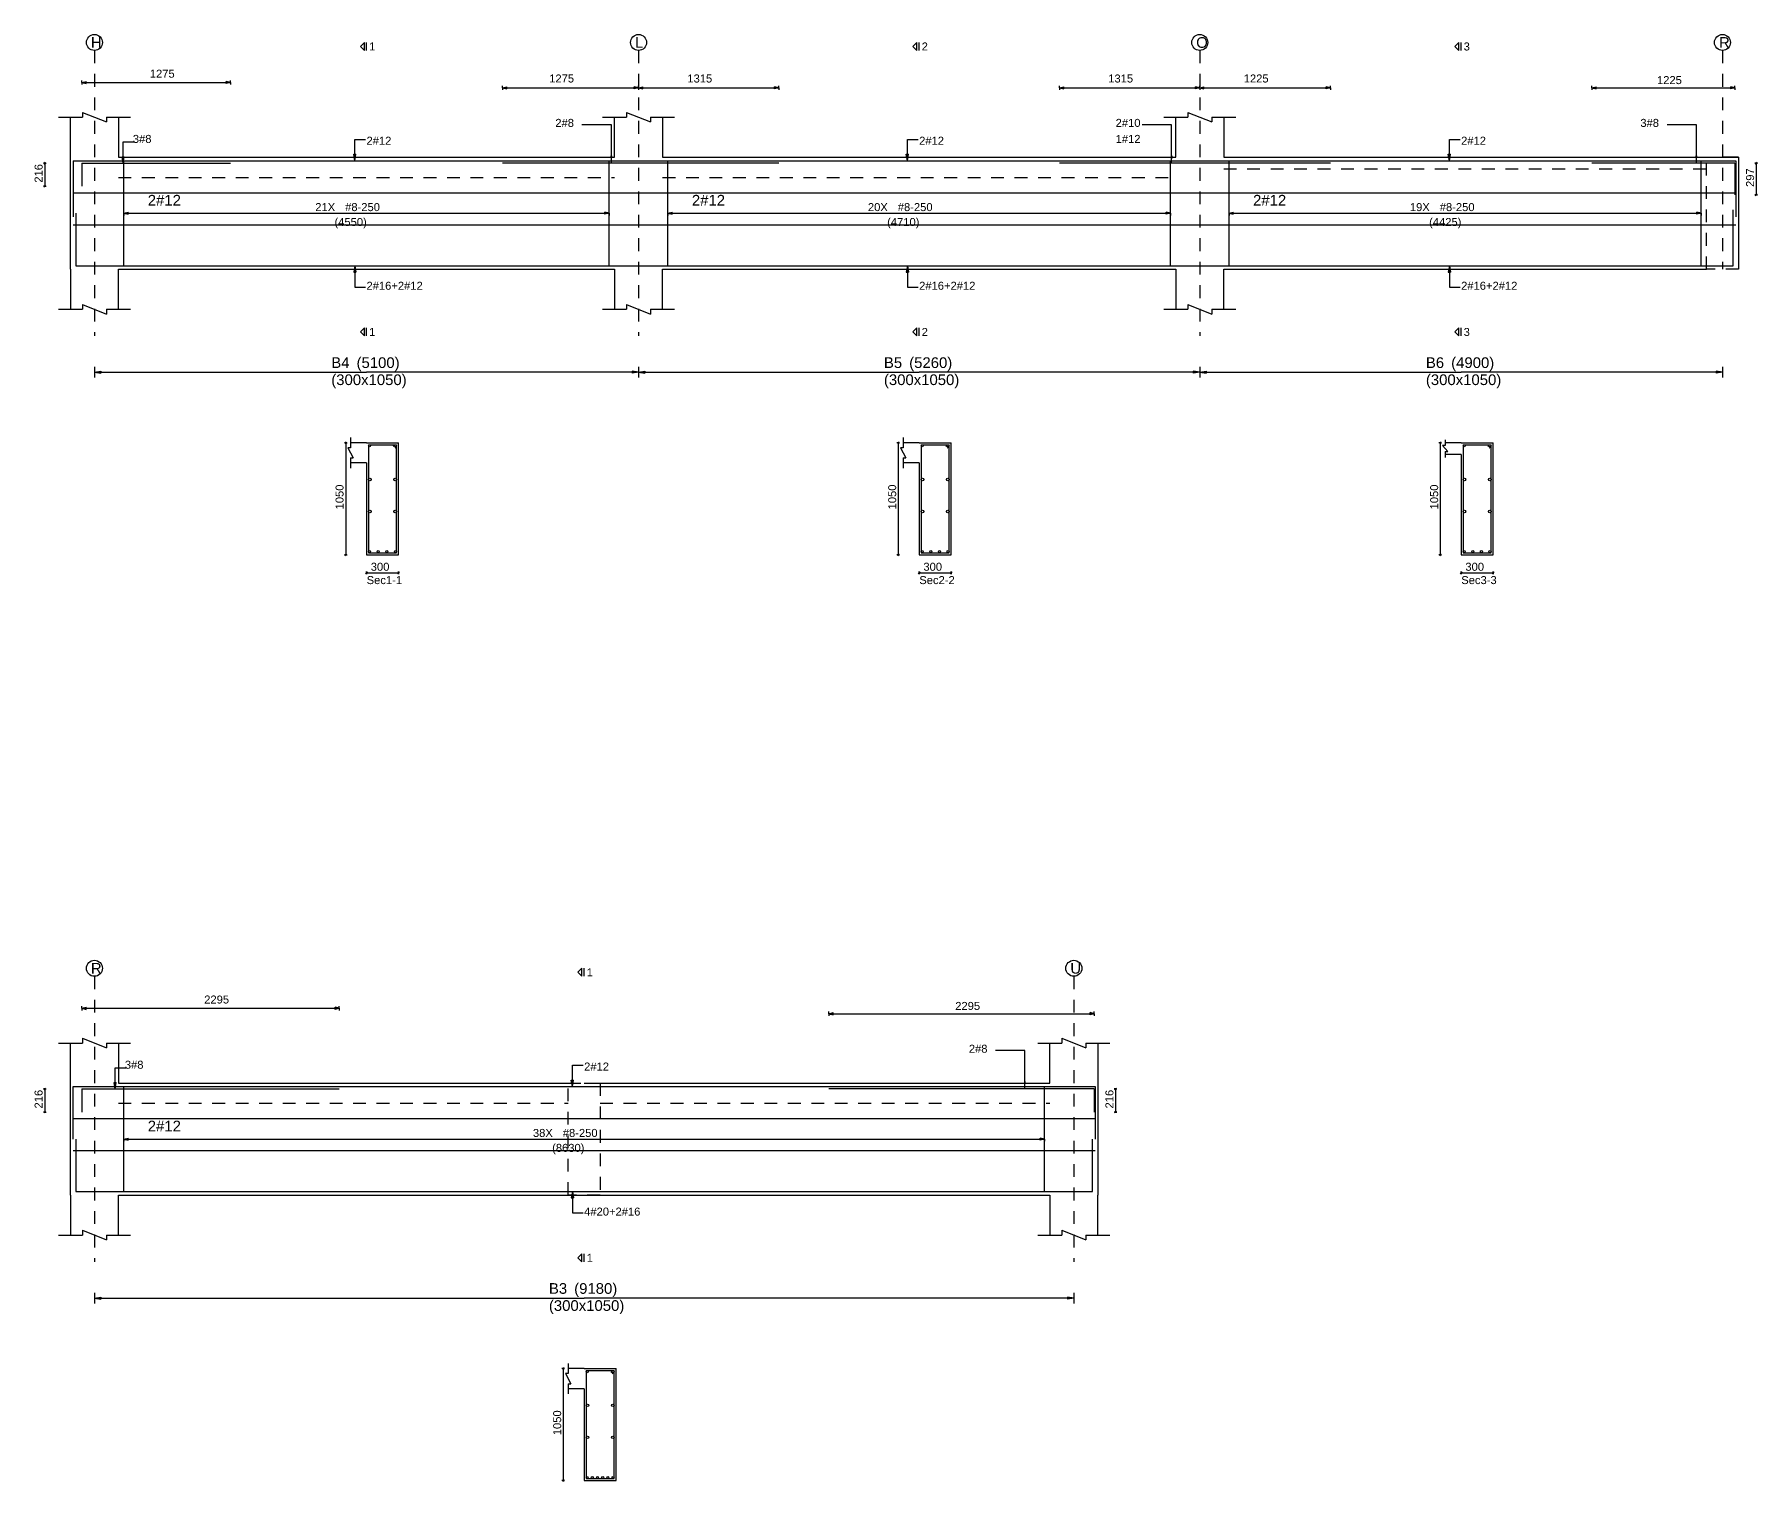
# Model space of a CAD drawing. Extents: x 0 to 98, y 3 to 248.
# Drawn here: x 0.44 to 16.59, y 78 to 91.56 of the extents above; entities that cross this region are included whole.
import ezdxf

# ---------------------------------------------------------------- set-up
doc = ezdxf.new("R2010")
doc.units = 0
doc.linetypes.add('ACAD_ISO02W100', pattern=[15, 12, -3])
for name, color, linetype in [('Axisline', 1, 'CONTINUOUS'), ('Axisline_Name', 2, 'CONTINUOUS'), ('Beam_bottombarlabeling', 2, 'CONTINUOUS'), ('Beam_Cross_Label', 4, 'CONTINUOUS'), ('Beam_CrossSection', 2, 'CONTINUOUS'), ('Beam_Dimensions_LS', 3, 'CONTINUOUS'), ('Beam_NameLS', 6, 'CONTINUOUS'), ('Beam_topbarsLabeling', 2, 'CONTINUOUS'), ('dim_all', 7, 'CONTINUOUS'), ('Extra_Topsteel_Labeling', 2, 'CONTINUOUS'), ('Extrabars', 7, 'CONTINUOUS'), ('Longsection', 2, 'CONTINUOUS'), ('main_botbars', 4, 'CONTINUOUS'), ('main_topbars', 4, 'CONTINUOUS'), ('SecondaryBeam', 2, 'CONTINUOUS'), ('SectionLine', 4, 'CONTINUOUS'), ('Sidefacebar', 140, 'CONTINUOUS'), ('Slabline', 253, 'CONTINUOUS'), ('span_dim', 7, 'CONTINUOUS'), ('spanline', 7, 'CONTINUOUS'), ('Stirrup_bar', 1, 'CONTINUOUS'), ('Stirrup_Dia_Spacing', 2, 'CONTINUOUS'), ('Stirrup_Length', 7, 'CONTINUOUS'), ('Stirrup_Numbers', 2, 'CONTINUOUS')]:
    doc.layers.add(name, color=color, linetype=linetype)
doc.styles.add('STRUDS_Arial', font='ARIAL.TTF', dxfattribs={"height": 0.04})

msp = doc.modelspace()

# ---------------------------------------------------------------- linework, layer by layer
at = {"layer": 'Axisline', "linetype": 'ACAD_ISO02W100', "ltscale": 0.01}
for p, q in [((1, 91.405), (1, 88.73)), ((6.1, 91.405), (6.1, 88.73)), ((11.36, 91.405), (11.36, 88.73)), ((16.26, 91.405), (16.26, 89.355)), ((1, 82.73), (1, 80.055)), ((10.18, 82.73), (10.18, 80.055))]:
    msp.add_line(p, q, dxfattribs=at)
at = {"layer": 'Axisline'}
for centre in [(1, 91.48), (6.1, 91.48), (11.36, 91.48), (16.26, 91.48), (1, 82.805), (10.18, 82.805)]:
    msp.add_circle(centre, 0.075, dxfattribs=at)
at = {"layer": 'Beam_bottombarlabeling'}
for p, q in [((3.44, 89.388), (3.43, 89.328)), ((3.43, 89.328), (3.45, 89.328)), ((3.44, 89.388), (3.44, 89.188)), ((3.44, 89.388), (3.45, 89.328)), ((8.62, 89.388), (8.61, 89.328)), ((8.61, 89.328), (8.63, 89.328)), ((8.62, 89.388), (8.62, 89.188)), ((8.62, 89.388), (8.63, 89.328)), ((13.7, 89.388), (13.69, 89.328)), ((13.69, 89.328), (13.71, 89.328)), ((13.7, 89.388), (13.7, 89.188)), ((13.7, 89.388), (13.71, 89.328)), ((3.44, 89.188), (3.54, 89.188)), ((8.62, 89.188), (8.72, 89.188)), ((13.7, 89.188), (13.8, 89.188)), ((5.48, 80.713), (5.47, 80.653)), ((5.47, 80.653), (5.49, 80.653)), ((5.48, 80.713), (5.48, 80.513)), ((5.48, 80.713), (5.49, 80.653)), ((5.48, 80.513), (5.58, 80.513))]:
    msp.add_line(p, q, dxfattribs=at)
for points in [[(3.44, 89.388), (3.43, 89.328), (3.44, 89.388), (3.45, 89.328)], [(8.62, 89.388), (8.61, 89.328), (8.62, 89.388), (8.63, 89.328)], [(13.7, 89.388), (13.69, 89.328), (13.7, 89.388), (13.71, 89.328)], [(5.48, 80.713), (5.47, 80.653), (5.48, 80.713), (5.49, 80.653)]]:
    msp.add_solid(points, dxfattribs=at)
at = {"layer": 'Beam_CrossSection'}
for p, q in [((3.4, 87.7775), (3.4, 87.6825)), ((3.55, 87.73), (3.4, 87.73)), ((3.55, 87.73), (3.85, 87.73)), ((3.55, 87.73), (3.55, 87.73)), ((3.85, 86.68), (3.85, 87.73)), ((3.85, 87.73), (3.85, 87.73)), ((8.58, 87.7775), (8.58, 87.6825)), ((8.73, 87.73), (8.58, 87.73)), ((8.73, 87.73), (9.03, 87.73)), ((8.73, 87.73), (8.73, 87.73)), ((9.03, 86.68), (9.03, 87.73)), ((9.03, 87.73), (9.03, 87.73)), ((13.66, 87.7025), (13.635, 87.7025)), ((13.635, 87.7025), (13.685, 87.6475)), ((13.66, 87.7575), (13.66, 87.7025)), ((13.81, 87.73), (13.66, 87.73)), ((13.81, 87.73), (14.11, 87.73)), ((13.81, 87.73), (13.81, 87.73)), ((14.11, 86.68), (14.11, 87.73)), ((14.11, 87.73), (14.11, 87.73)), ((3.4, 87.6825), (3.375, 87.6825)), ((3.375, 87.6825), (3.425, 87.5875)), ((3.4, 87.5875), (3.4, 87.4925)), ((3.4, 87.5875), (3.425, 87.5875)), ((3.55, 87.54), (3.4, 87.54)), ((3.55, 87.54), (3.55, 86.68)), ((8.58, 87.6825), (8.555, 87.6825)), ((8.555, 87.6825), (8.605, 87.5875)), ((8.58, 87.5875), (8.58, 87.4925)), ((8.58, 87.5875), (8.605, 87.5875)), ((8.73, 87.54), (8.58, 87.54)), ((8.73, 87.54), (8.73, 86.68)), ((13.66, 87.6475), (13.66, 87.5925)), ((13.66, 87.6475), (13.685, 87.6475)), ((13.81, 87.62), (13.66, 87.62)), ((13.81, 87.62), (13.81, 86.68)), ((3.55, 86.68), (3.85, 86.68)), ((8.73, 86.68), (9.03, 86.68)), ((13.81, 86.68), (14.11, 86.68)), ((5.44, 79.0075), (5.415, 79.0075)), ((5.415, 79.0075), (5.465, 78.9125)), ((5.44, 79.1025), (5.44, 79.0075)), ((5.59, 79.055), (5.44, 79.055)), ((5.59, 79.055), (5.89, 79.055)), ((5.59, 79.055), (5.59, 79.055)), ((5.89, 78.005), (5.89, 79.055)), ((5.89, 79.055), (5.89, 79.055)), ((5.44, 78.9125), (5.44, 78.8175)), ((5.44, 78.9125), (5.465, 78.9125)), ((5.59, 78.865), (5.44, 78.865)), ((5.59, 78.865), (5.59, 78.005)), ((5.59, 78.005), (5.89, 78.005))]:
    msp.add_line(p, q, dxfattribs=at)
at = {"layer": 'Beam_topbarsLabeling'}
for p, q in [((3.44, 90.372), (3.44, 90.572)), ((3.44, 90.572), (3.54, 90.572)), ((8.62, 90.372), (8.62, 90.572)), ((8.62, 90.572), (8.72, 90.572)), ((13.7, 90.372), (13.7, 90.572)), ((13.7, 90.572), (13.8, 90.572)), ((3.44, 90.372), (3.43, 90.432)), ((3.43, 90.432), (3.45, 90.432)), ((3.44, 90.372), (3.45, 90.432)), ((3.44, 90.432), (3.445, 90.432)), ((8.62, 90.372), (8.61, 90.432)), ((8.61, 90.432), (8.63, 90.432)), ((8.62, 90.372), (8.63, 90.432)), ((8.62, 90.432), (8.625, 90.432)), ((13.7, 90.372), (13.69, 90.432)), ((13.69, 90.432), (13.71, 90.432)), ((13.7, 90.372), (13.71, 90.432)), ((13.7, 90.432), (13.705, 90.432)), ((5.48, 81.697), (5.48, 81.897)), ((5.48, 81.897), (5.58, 81.897)), ((5.48, 81.697), (5.47, 81.757)), ((5.47, 81.757), (5.49, 81.757)), ((5.48, 81.697), (5.49, 81.757)), ((5.48, 81.757), (5.485, 81.757))]:
    msp.add_line(p, q, dxfattribs=at)
for points in [[(3.44, 90.372), (3.43, 90.432), (3.44, 90.372), (3.45, 90.432)], [(8.62, 90.372), (8.61, 90.432), (8.62, 90.372), (8.63, 90.432)], [(13.7, 90.372), (13.69, 90.432), (13.7, 90.372), (13.71, 90.432)], [(5.48, 81.697), (5.47, 81.757), (5.48, 81.697), (5.49, 81.757)]]:
    msp.add_solid(points, dxfattribs=at)
at = {"layer": 'dim_all'}
for p, q in [((0.883, 91.105), (0.883, 91.125)), ((0.883, 91.105), (0.883, 91.1175)), ((0.883, 91.105), (0.883, 91.1175)), ((0.883, 91.105), (0.923, 91.115)), ((0.883, 91.105), (0.883, 91.085)), ((0.883, 91.105), (0.923, 91.095)), ((0.883, 91.105), (0.883, 91.0925)), ((0.883, 91.105), (0.883, 91.0925)), ((0.883, 91.105), (2.275, 91.105)), ((0.923, 91.095), (0.923, 91.115)), ((2.275, 91.105), (2.235, 91.115)), ((2.235, 91.095), (2.235, 91.115)), ((2.275, 91.105), (2.235, 91.095)), ((2.275, 91.105), (2.275, 91.125)), ((2.275, 91.105), (2.275, 91.1175)), ((2.275, 91.105), (2.275, 91.1175)), ((2.275, 91.105), (2.275, 91.085)), ((2.275, 91.105), (2.275, 91.0925)), ((2.275, 91.105), (2.275, 91.0925)), ((4.825, 91.055), (4.825, 91.075)), ((4.825, 91.055), (4.825, 91.0675)), ((4.825, 91.055), (4.825, 91.0675)), ((4.825, 91.055), (4.865, 91.065)), ((4.825, 91.055), (4.825, 91.035)), ((4.825, 91.055), (4.865, 91.045)), ((4.825, 91.055), (4.825, 91.0425)), ((4.825, 91.055), (4.825, 91.0425)), ((4.825, 91.055), (7.415, 91.055)), ((4.865, 91.045), (4.865, 91.065)), ((6.1, 91.055), (6.06, 91.065)), ((6.06, 91.045), (6.06, 91.065)), ((6.1, 91.055), (6.06, 91.065)), ((6.06, 91.045), (6.06, 91.065)), ((6.1, 91.055), (6.06, 91.045)), ((6.1, 91.055), (6.06, 91.045)), ((6.1, 91.055), (6.1, 91.075)), ((6.1, 91.055), (6.1, 91.075)), ((6.1, 91.055), (6.1, 91.075)), ((6.1, 91.055), (6.1, 91.075)), ((6.1, 91.055), (6.1, 91.0675)), ((6.1, 91.055), (6.1, 91.0675)), ((6.1, 91.055), (6.1, 91.0675)), ((6.1, 91.055), (6.1, 91.0675)), ((6.1, 91.055), (6.14, 91.065)), ((6.1, 91.055), (6.14, 91.065)), ((6.1, 91.055), (6.1, 91.035)), ((6.1, 91.055), (6.14, 91.045)), ((6.1, 91.055), (6.1, 91.035)), ((6.1, 91.055), (6.1, 91.0425)), ((6.1, 91.055), (6.1, 91.0425)), ((6.1, 91.055), (6.1, 91.0425)), ((6.1, 91.055), (6.1, 91.0425)), ((6.1, 91.055), (6.1, 91.055)), ((6.1, 91.055), (6.1, 91.035)), ((6.1, 91.055), (6.14, 91.045)), ((6.1, 91.055), (6.1, 91.035)), ((6.14, 91.045), (6.14, 91.065)), ((6.14, 91.045), (6.14, 91.065)), ((7.415, 91.055), (7.375, 91.065)), ((7.375, 91.045), (7.375, 91.065)), ((7.415, 91.055), (7.375, 91.045)), ((7.415, 91.055), (7.415, 91.075)), ((7.415, 91.055), (7.415, 91.0675)), ((7.415, 91.055), (7.415, 91.0675)), ((7.415, 91.055), (7.415, 91.035)), ((7.415, 91.055), (7.415, 91.0425)), ((7.415, 91.055), (7.415, 91.0425)), ((10.045, 91.055), (10.045, 91.075)), ((10.045, 91.055), (10.045, 91.075)), ((10.045, 91.055), (10.045, 91.0675)), ((10.045, 91.055), (10.045, 91.0675)), ((10.045, 91.055), (10.045, 91.0675)), ((10.045, 91.055), (10.045, 91.0675)), ((10.045, 91.055), (10.085, 91.065)), ((10.045, 91.055), (10.085, 91.065)), ((10.045, 91.055), (10.045, 91.035)), ((10.045, 91.055), (10.085, 91.045)), ((10.045, 91.055), (10.045, 91.0425)), ((10.045, 91.055), (10.045, 91.0425)), ((10.045, 91.055), (12.585, 91.055)), ((10.045, 91.055), (10.045, 91.035)), ((10.045, 91.055), (10.085, 91.045)), ((10.045, 91.055), (10.045, 91.0425)), ((10.045, 91.055), (10.045, 91.0425)), ((10.045, 91.055), (12.585, 91.055)), ((10.085, 91.045), (10.085, 91.065)), ((10.085, 91.045), (10.085, 91.065)), ((11.36, 91.055), (11.32, 91.065)), ((11.32, 91.045), (11.32, 91.065)), ((11.36, 91.055), (11.32, 91.065)), ((11.32, 91.045), (11.32, 91.065)), ((11.36, 91.055), (11.32, 91.065)), ((11.32, 91.045), (11.32, 91.065)), ((11.36, 91.055), (11.32, 91.065)), ((11.32, 91.045), (11.32, 91.065)), ((11.36, 91.055), (11.32, 91.045)), ((11.36, 91.055), (11.32, 91.045)), ((11.36, 91.055), (11.32, 91.045)), ((11.36, 91.055), (11.32, 91.045)), ((11.36, 91.055), (11.36, 91.075)), ((11.36, 91.055), (11.36, 91.075)), ((11.36, 91.055), (11.36, 91.075)), ((11.36, 91.055), (11.36, 91.075)), ((11.36, 91.055), (11.36, 91.075)), ((11.36, 91.055), (11.36, 91.075)), ((11.36, 91.055), (11.36, 91.075)), ((11.36, 91.055), (11.36, 91.075)), ((11.36, 91.055), (11.36, 91.0675)), ((11.36, 91.055), (11.36, 91.0675)), ((11.36, 91.055), (11.36, 91.0675)), ((11.36, 91.055), (11.36, 91.0675)), ((11.36, 91.055), (11.36, 91.0675)), ((11.36, 91.055), (11.36, 91.0675)), ((11.36, 91.055), (11.36, 91.0675)), ((11.36, 91.055), (11.36, 91.0675)), ((11.36, 91.055), (11.4, 91.065)), ((11.36, 91.055), (11.4, 91.065)), ((11.36, 91.055), (11.4, 91.065)), ((11.36, 91.055), (11.4, 91.065)), ((11.36, 91.055), (11.36, 91.035)), ((11.36, 91.055), (11.4, 91.045)), ((11.36, 91.055), (11.36, 91.035)), ((11.36, 91.055), (11.36, 91.0425)), ((11.36, 91.055), (11.36, 91.0425)), ((11.36, 91.055), (11.36, 91.0425)), ((11.36, 91.055), (11.36, 91.0425)), ((11.36, 91.055), (11.36, 91.055)), ((11.36, 91.055), (11.36, 91.035)), ((11.36, 91.055), (11.4, 91.045)), ((11.36, 91.055), (11.36, 91.035)), ((11.36, 91.055), (11.36, 91.035)), ((11.36, 91.055), (11.4, 91.045)), ((11.36, 91.055), (11.36, 91.035)), ((11.36, 91.055), (11.36, 91.0425)), ((11.36, 91.055), (11.36, 91.0425)), ((11.36, 91.055), (11.36, 91.0425)), ((11.36, 91.055), (11.36, 91.0425)), ((11.36, 91.055), (11.36, 91.055)), ((11.36, 91.055), (11.36, 91.035)), ((11.36, 91.055), (11.4, 91.045)), ((11.36, 91.055), (11.36, 91.035)), ((11.4, 91.045), (11.4, 91.065)), ((11.4, 91.045), (11.4, 91.065)), ((11.4, 91.045), (11.4, 91.065)), ((11.4, 91.045), (11.4, 91.065)), ((12.585, 91.055), (12.545, 91.065)), ((12.545, 91.045), (12.545, 91.065)), ((12.585, 91.055), (12.545, 91.065)), ((12.545, 91.045), (12.545, 91.065)), ((12.585, 91.055), (12.545, 91.045)), ((12.585, 91.055), (12.545, 91.045)), ((12.585, 91.055), (12.585, 91.075)), ((12.585, 91.055), (12.585, 91.075)), ((12.585, 91.055), (12.585, 91.0675)), ((12.585, 91.055), (12.585, 91.0675)), ((12.585, 91.055), (12.585, 91.0675)), ((12.585, 91.055), (12.585, 91.0675)), ((12.585, 91.055), (12.585, 91.035)), ((12.585, 91.055), (12.585, 91.0425)), ((12.585, 91.055), (12.585, 91.0425)), ((12.585, 91.055), (12.585, 91.035)), ((12.585, 91.055), (12.585, 91.0425)), ((12.585, 91.055), (12.585, 91.0425)), ((15.035, 91.055), (15.035, 91.075)), ((15.035, 91.055), (15.035, 91.0675)), ((15.035, 91.055), (15.035, 91.0675)), ((15.035, 91.055), (15.075, 91.065)), ((15.035, 91.055), (15.035, 91.035)), ((15.035, 91.055), (15.075, 91.045)), ((15.035, 91.055), (15.035, 91.0425)), ((15.035, 91.055), (15.035, 91.0425)), ((15.035, 91.055), (16.377, 91.055)), ((15.075, 91.045), (15.075, 91.065)), ((16.377, 91.055), (16.337, 91.065)), ((16.337, 91.045), (16.337, 91.065)), ((16.377, 91.055), (16.337, 91.045)), ((16.377, 91.055), (16.377, 91.075)), ((16.377, 91.055), (16.377, 91.0675)), ((16.377, 91.055), (16.377, 91.0675)), ((16.377, 91.055), (16.377, 91.035)), ((16.377, 91.055), (16.377, 91.0425)), ((16.377, 91.055), (16.377, 91.0425)), ((0.534, 90.3495), (0.5215, 90.3495)), ((0.534, 90.3495), (0.5215, 90.3495)), ((0.534, 90.3495), (0.5252, 90.3407)), ((0.534, 90.3495), (0.5252, 90.3407)), ((0.534, 90.3495), (0.5428, 90.3584)), ((0.534, 90.3495), (0.5428, 90.3584)), ((0.534, 90.3495), (0.5465, 90.3495)), ((0.534, 90.3495), (0.534, 90.1332)), ((0.534, 90.3495), (0.5465, 90.3495)), ((0.534, 90.3495), (0.534, 90.1332)), ((16.576, 90.3495), (16.5635, 90.3495)), ((16.576, 90.3495), (16.5672, 90.3407)), ((16.576, 90.3495), (16.5848, 90.3584)), ((16.576, 90.3495), (16.5885, 90.3495)), ((16.576, 90.3495), (16.576, 90.0527)), ((0.534, 90.1332), (0.5215, 90.1332)), ((0.534, 90.1332), (0.5215, 90.1332)), ((0.534, 90.1332), (0.5252, 90.1244)), ((0.534, 90.1332), (0.5252, 90.1244)), ((0.534, 90.1332), (0.5428, 90.142)), ((0.534, 90.1332), (0.5428, 90.142)), ((0.534, 90.1332), (0.5465, 90.1332)), ((0.534, 90.1332), (0.5465, 90.1332)), ((16.576, 90.0527), (16.5635, 90.0527)), ((16.576, 90.0527), (16.5672, 90.0438)), ((16.576, 90.0527), (16.5848, 90.0615)), ((16.576, 90.0527), (16.5885, 90.0527)), ((3.355, 87.73), (3.3425, 87.73)), ((3.355, 87.73), (3.3462, 87.7212)), ((3.355, 87.73), (3.3638, 87.7388)), ((3.355, 87.73), (3.3675, 87.73)), ((3.355, 87.73), (3.355, 86.68)), ((8.535, 87.73), (8.5225, 87.73)), ((8.535, 87.73), (8.5262, 87.7212)), ((8.535, 87.73), (8.5438, 87.7388)), ((8.535, 87.73), (8.5475, 87.73)), ((8.535, 87.73), (8.535, 86.68)), ((13.615, 87.73), (13.6025, 87.73)), ((13.615, 87.73), (13.6062, 87.7212)), ((13.615, 87.73), (13.6238, 87.7388)), ((13.615, 87.73), (13.6275, 87.73)), ((13.615, 87.73), (13.615, 86.68)), ((3.355, 86.68), (3.3425, 86.68)), ((3.355, 86.68), (3.3462, 86.6712)), ((3.355, 86.68), (3.3638, 86.6888)), ((3.355, 86.68), (3.3675, 86.68)), ((8.535, 86.68), (8.5225, 86.68)), ((8.535, 86.68), (8.5262, 86.6712)), ((8.535, 86.68), (8.5438, 86.6888)), ((8.535, 86.68), (8.5475, 86.68)), ((13.615, 86.68), (13.6025, 86.68)), ((13.615, 86.68), (13.6062, 86.6712)), ((13.615, 86.68), (13.6238, 86.6888)), ((13.615, 86.68), (13.6275, 86.68)), ((3.55, 86.51), (3.5412, 86.5012)), ((3.55, 86.51), (3.55, 86.5225)), ((3.55, 86.51), (3.5588, 86.5188)), ((3.55, 86.51), (3.55, 86.4975)), ((3.55, 86.51), (3.85, 86.51)), ((3.85, 86.51), (3.8412, 86.5012)), ((3.85, 86.51), (3.85, 86.5225)), ((3.85, 86.51), (3.8588, 86.5188)), ((3.85, 86.51), (3.85, 86.4975)), ((8.73, 86.51), (8.7212, 86.5012)), ((8.73, 86.51), (8.73, 86.5225)), ((8.73, 86.51), (8.7388, 86.5188)), ((8.73, 86.51), (8.73, 86.4975)), ((8.73, 86.51), (9.03, 86.51)), ((9.03, 86.51), (9.0212, 86.5012)), ((9.03, 86.51), (9.03, 86.5225)), ((9.03, 86.51), (9.0388, 86.5188)), ((9.03, 86.51), (9.03, 86.4975)), ((13.81, 86.51), (13.8012, 86.5012)), ((13.81, 86.51), (13.81, 86.5225)), ((13.81, 86.51), (13.8188, 86.5188)), ((13.81, 86.51), (13.81, 86.4975)), ((13.81, 86.51), (14.11, 86.51)), ((14.11, 86.51), (14.1012, 86.5012)), ((14.11, 86.51), (14.11, 86.5225)), ((14.11, 86.51), (14.1188, 86.5188)), ((14.11, 86.51), (14.11, 86.4975)), ((0.883, 82.43), (0.883, 82.45)), ((0.883, 82.43), (0.883, 82.4425)), ((0.883, 82.43), (0.883, 82.4425)), ((0.883, 82.43), (0.923, 82.44)), ((0.883, 82.43), (0.883, 82.41)), ((0.883, 82.43), (0.923, 82.42)), ((0.883, 82.43), (0.883, 82.4175)), ((0.883, 82.43), (0.883, 82.4175)), ((0.883, 82.43), (3.295, 82.43)), ((0.923, 82.42), (0.923, 82.44)), ((3.295, 82.43), (3.255, 82.44)), ((3.255, 82.42), (3.255, 82.44)), ((3.295, 82.43), (3.255, 82.42)), ((3.295, 82.43), (3.295, 82.45)), ((3.295, 82.43), (3.295, 82.4425)), ((3.295, 82.43), (3.295, 82.4425)), ((3.295, 82.43), (3.295, 82.41)), ((3.295, 82.43), (3.295, 82.4175)), ((3.295, 82.43), (3.295, 82.4175)), ((7.885, 82.38), (7.885, 82.4)), ((7.885, 82.38), (7.885, 82.3925)), ((7.885, 82.38), (7.885, 82.3925)), ((7.885, 82.38), (7.925, 82.39)), ((7.885, 82.38), (7.885, 82.36)), ((7.885, 82.38), (7.925, 82.37)), ((7.885, 82.38), (7.885, 82.3675)), ((7.885, 82.38), (7.885, 82.3675)), ((7.885, 82.38), (10.372, 82.38)), ((7.925, 82.37), (7.925, 82.39)), ((10.372, 82.38), (10.332, 82.39)), ((10.332, 82.37), (10.332, 82.39)), ((10.372, 82.38), (10.332, 82.37)), ((10.372, 82.38), (10.372, 82.4)), ((10.372, 82.38), (10.372, 82.3925)), ((10.372, 82.38), (10.372, 82.3925)), ((10.372, 82.38), (10.372, 82.36)), ((10.372, 82.38), (10.372, 82.3675)), ((10.372, 82.38), (10.372, 82.3675)), ((0.534, 81.6745), (0.5215, 81.6745)), ((0.534, 81.6745), (0.5215, 81.6745)), ((0.534, 81.6745), (0.5252, 81.6657)), ((0.534, 81.6745), (0.5252, 81.6657)), ((0.534, 81.6745), (0.5428, 81.6833)), ((0.534, 81.6745), (0.5428, 81.6833)), ((0.534, 81.6745), (0.5465, 81.6745)), ((0.534, 81.6745), (0.534, 81.4582)), ((0.534, 81.6745), (0.5465, 81.6745)), ((0.534, 81.6745), (0.534, 81.4582)), ((10.571, 81.6745), (10.5585, 81.6745)), ((10.571, 81.6745), (10.5622, 81.6657)), ((10.571, 81.6745), (10.5798, 81.6833)), ((10.571, 81.6745), (10.5835, 81.6745)), ((10.571, 81.6745), (10.571, 81.4582)), ((0.534, 81.4582), (0.5215, 81.4582)), ((0.534, 81.4582), (0.5215, 81.4582)), ((0.534, 81.4582), (0.5252, 81.4494)), ((0.534, 81.4582), (0.5252, 81.4494)), ((0.534, 81.4582), (0.5428, 81.467)), ((0.534, 81.4582), (0.5428, 81.467)), ((0.534, 81.4582), (0.5465, 81.4582)), ((0.534, 81.4582), (0.5465, 81.4582)), ((10.571, 81.4582), (10.5585, 81.4582)), ((10.571, 81.4582), (10.5622, 81.4494)), ((10.571, 81.4582), (10.5798, 81.467)), ((10.571, 81.4582), (10.5835, 81.4582)), ((5.395, 79.055), (5.3825, 79.055)), ((5.395, 79.055), (5.3862, 79.0462)), ((5.395, 79.055), (5.4038, 79.0638)), ((5.395, 79.055), (5.4075, 79.055)), ((5.395, 79.055), (5.395, 78.005)), ((5.395, 78.005), (5.4038, 78.0138)), ((5.395, 78.005), (5.3825, 78.005)), ((5.395, 78.005), (5.3862, 77.9962)), ((5.395, 78.005), (5.4075, 78.005))]:
    msp.add_line(p, q, dxfattribs=at)
for points in [[(0.883, 91.105), (0.923, 91.115), (0.883, 91.105), (0.923, 91.095)], [(2.275, 91.105), (2.235, 91.115), (2.275, 91.105), (2.235, 91.095)], [(4.825, 91.055), (4.865, 91.065), (4.825, 91.055), (4.865, 91.045)], [(6.1, 91.055), (6.06, 91.065), (6.1, 91.055), (6.06, 91.045)], [(6.1, 91.055), (6.06, 91.065), (6.1, 91.055), (6.06, 91.045)], [(6.1, 91.055), (6.14, 91.065), (6.1, 91.055), (6.14, 91.045)], [(6.1, 91.055), (6.14, 91.065), (6.1, 91.055), (6.14, 91.045)], [(7.415, 91.055), (7.375, 91.065), (7.415, 91.055), (7.375, 91.045)], [(10.045, 91.055), (10.085, 91.065), (10.045, 91.055), (10.085, 91.045)], [(10.045, 91.055), (10.085, 91.065), (10.045, 91.055), (10.085, 91.045)], [(11.36, 91.055), (11.32, 91.065), (11.36, 91.055), (11.32, 91.045)], [(11.36, 91.055), (11.32, 91.065), (11.36, 91.055), (11.32, 91.045)], [(11.36, 91.055), (11.32, 91.065), (11.36, 91.055), (11.32, 91.045)], [(11.36, 91.055), (11.32, 91.065), (11.36, 91.055), (11.32, 91.045)], [(11.36, 91.055), (11.4, 91.065), (11.36, 91.055), (11.4, 91.045)], [(11.36, 91.055), (11.4, 91.065), (11.36, 91.055), (11.4, 91.045)], [(11.36, 91.055), (11.4, 91.065), (11.36, 91.055), (11.4, 91.045)], [(11.36, 91.055), (11.4, 91.065), (11.36, 91.055), (11.4, 91.045)], [(12.585, 91.055), (12.545, 91.065), (12.585, 91.055), (12.545, 91.045)], [(12.585, 91.055), (12.545, 91.065), (12.585, 91.055), (12.545, 91.045)], [(15.035, 91.055), (15.075, 91.065), (15.035, 91.055), (15.075, 91.045)], [(16.377, 91.055), (16.337, 91.065), (16.377, 91.055), (16.337, 91.045)], [(0.883, 82.43), (0.923, 82.44), (0.883, 82.43), (0.923, 82.42)], [(3.295, 82.43), (3.255, 82.44), (3.295, 82.43), (3.255, 82.42)], [(7.885, 82.38), (7.925, 82.39), (7.885, 82.38), (7.925, 82.37)], [(10.372, 82.38), (10.332, 82.39), (10.372, 82.38), (10.332, 82.37)]]:
    msp.add_solid(points, dxfattribs=at)
at = {"layer": 'Extra_Topsteel_Labeling'}
for p, q in [((5.845, 90.709), (5.57, 90.709)), ((5.845, 90.359), (5.845, 90.709)), ((11.097, 90.709), (10.822, 90.709)), ((11.097, 90.359), (11.097, 90.709)), ((16.015, 90.709), (15.74, 90.709)), ((16.015, 90.359), (16.015, 90.709)), ((1.27, 90.349), (1.27, 90.549)), ((1.27, 90.549), (1.37, 90.549)), ((1.27, 90.349), (1.26, 90.409)), ((1.26, 90.409), (1.28, 90.409)), ((1.27, 90.349), (1.28, 90.409)), ((1.27, 90.409), (1.275, 90.409)), ((9.721, 82.034), (9.446, 82.034)), ((9.721, 81.684), (9.721, 82.034)), ((1.195, 81.674), (1.185, 81.734)), ((1.185, 81.734), (1.205, 81.734)), ((1.195, 81.674), (1.195, 81.874)), ((1.195, 81.874), (1.295, 81.874)), ((1.195, 81.674), (1.205, 81.734)), ((1.195, 81.734), (1.2, 81.734))]:
    msp.add_line(p, q, dxfattribs=at)
for points in [[(1.27, 90.349), (1.26, 90.409), (1.27, 90.349), (1.28, 90.409)], [(5.845, 90.359), (5.835, 90.419), (5.845, 90.359), (5.855, 90.419)], [(11.097, 90.359), (11.087, 90.419), (11.097, 90.359), (11.107, 90.419)], [(16.015, 90.359), (16.005, 90.419), (16.015, 90.359), (16.025, 90.419)], [(1.195, 81.674), (1.185, 81.734), (1.195, 81.674), (1.205, 81.734)], [(9.721, 81.684), (9.711, 81.744), (9.721, 81.684), (9.731, 81.744)]]:
    msp.add_solid(points, dxfattribs=at)
at = {"layer": 'Extrabars'}
for p, q in [((0.883, 90.3495), (0.883, 90.1332)), ((0.883, 90.3495), (2.275, 90.3495)), ((7.415, 90.3495), (4.825, 90.3495)), ((12.585, 90.3495), (10.045, 90.3495)), ((12.585, 90.3495), (10.045, 90.3495)), ((16.377, 90.3495), (15.035, 90.3495)), ((16.377, 90.3495), (16.377, 90.0527)), ((0.883, 81.6745), (0.883, 81.4582)), ((0.883, 81.6745), (3.295, 81.6745)), ((10.372, 81.6745), (7.885, 81.6745)), ((10.372, 81.6745), (10.372, 81.4582))]:
    msp.add_line(p, q, dxfattribs=at)
at = {"layer": 'Longsection'}
for p, q in [((0.6625, 90.78), (0.775, 90.78)), ((0.6625, 90.78), (0.8875, 90.78)), ((0.775, 90.405), (0.775, 90.78)), ((0.8875, 90.825), (0.8875, 90.78)), ((0.8875, 90.825), (1.1125, 90.735)), ((1.1125, 90.78), (1.1125, 90.735)), ((1.1125, 90.78), (1.3375, 90.78)), ((1.225, 90.78), (1.225, 90.405)), ((5.7625, 90.78), (5.875, 90.78)), ((5.7625, 90.78), (5.9875, 90.78)), ((5.875, 90.405), (5.875, 90.78)), ((5.9875, 90.825), (5.9875, 90.78)), ((5.9875, 90.825), (6.2125, 90.735)), ((6.2125, 90.78), (6.2125, 90.735)), ((6.2125, 90.78), (6.4375, 90.78)), ((6.325, 90.78), (6.325, 90.405)), ((11.0225, 90.78), (11.135, 90.78)), ((11.0225, 90.78), (11.2475, 90.78)), ((11.135, 90.405), (11.135, 90.78)), ((11.2475, 90.825), (11.2475, 90.78)), ((11.2475, 90.825), (11.4725, 90.735)), ((11.4725, 90.78), (11.4725, 90.735)), ((11.4725, 90.78), (11.6975, 90.78)), ((11.585, 90.78), (11.585, 90.405)), ((0.775, 89.355), (0.775, 90.405)), ((1, 90.405), (1, 90.405)), ((1.225, 90.405), (5.875, 90.405)), ((6.325, 90.405), (11.135, 90.405)), ((11.585, 90.405), (16.41, 90.405)), ((16.41, 90.405), (16.26, 90.405)), ((16.41, 90.405), (16.41, 89.355)), ((0.775, 89.355), (0.775, 88.98)), ((1.225, 88.98), (1.225, 89.355)), ((1.225, 89.355), (5.875, 89.355)), ((5.875, 89.355), (5.875, 88.98)), ((6.325, 88.98), (6.325, 89.355)), ((6.325, 89.355), (11.135, 89.355)), ((11.135, 89.355), (11.135, 88.98)), ((11.585, 88.98), (11.585, 89.355)), ((11.585, 89.355), (16.11, 89.355)), ((0.8875, 89.025), (0.8875, 88.98)), ((0.8875, 89.025), (1.1125, 88.935)), ((5.9875, 89.025), (5.9875, 88.98)), ((5.9875, 89.025), (6.2125, 88.935)), ((11.2475, 89.025), (11.2475, 88.98)), ((11.2475, 89.025), (11.4725, 88.935)), ((0.6625, 88.98), (0.775, 88.98)), ((0.6625, 88.98), (0.8875, 88.98)), ((1.1125, 88.98), (1.1125, 88.935)), ((1.1125, 88.98), (1.3375, 88.98)), ((5.7625, 88.98), (5.875, 88.98)), ((5.7625, 88.98), (5.9875, 88.98)), ((6.2125, 88.98), (6.2125, 88.935)), ((6.2125, 88.98), (6.4375, 88.98)), ((11.0225, 88.98), (11.135, 88.98)), ((11.0225, 88.98), (11.2475, 88.98)), ((11.4725, 88.98), (11.4725, 88.935)), ((11.4725, 88.98), (11.6975, 88.98)), ((0.6625, 82.105), (0.775, 82.105)), ((0.6625, 82.105), (0.8875, 82.105)), ((0.775, 81.73), (0.775, 82.105)), ((0.8875, 82.15), (0.8875, 82.105)), ((0.8875, 82.15), (1.1125, 82.06)), ((1.1125, 82.105), (1.1125, 82.06)), ((1.1125, 82.105), (1.3375, 82.105)), ((1.225, 82.105), (1.225, 81.73)), ((9.8425, 82.105), (9.955, 82.105)), ((9.8425, 82.105), (10.0675, 82.105)), ((9.955, 81.73), (9.955, 82.105)), ((10.0675, 82.15), (10.0675, 82.105)), ((10.0675, 82.15), (10.2925, 82.06)), ((10.2925, 82.105), (10.2925, 82.06)), ((10.2925, 82.105), (10.5175, 82.105)), ((10.405, 82.105), (10.405, 81.73)), ((0.775, 80.68), (0.775, 81.73)), ((1, 81.73), (1, 81.73)), ((1.225, 81.73), (5.44, 81.73)), ((5.59, 81.73), (9.955, 81.73)), ((10.405, 81.73), (10.405, 80.68)), ((0.775, 80.68), (0.775, 80.305)), ((1.225, 80.305), (1.225, 80.68)), ((1.225, 80.68), (5.44, 80.68)), ((5.44, 80.68), (9.955, 80.68)), ((9.955, 80.68), (9.955, 80.305)), ((10.405, 80.305), (10.405, 80.68)), ((0.6625, 80.305), (0.775, 80.305)), ((0.6625, 80.305), (0.8875, 80.305)), ((0.8875, 80.35), (0.8875, 80.305)), ((0.8875, 80.35), (1.1125, 80.26)), ((1.1125, 80.305), (1.1125, 80.26)), ((1.1125, 80.305), (1.3375, 80.305)), ((9.8425, 80.305), (9.955, 80.305)), ((9.8425, 80.305), (10.0675, 80.305)), ((10.0675, 80.35), (10.0675, 80.305)), ((10.0675, 80.35), (10.2925, 80.26)), ((10.2925, 80.305), (10.2925, 80.26)), ((10.2925, 80.305), (10.5175, 80.305))]:
    msp.add_line(p, q, dxfattribs=at)
at = {"layer": 'main_botbars'}
for p, q in [((0.8, 90.372), (0.8, 89.847)), ((0.8, 90.372), (6.3, 90.372)), ((5.9, 90.372), (11.56, 90.372)), ((11.16, 90.372), (16.385, 90.372)), ((16.385, 90.372), (16.385, 89.847)), ((0.825, 89.88), (0.825, 89.388)), ((16.36, 89.388), (16.36, 89.913)), ((0.825, 89.388), (6.275, 89.388)), ((5.925, 89.388), (5.925, 89.388)), ((5.925, 89.388), (11.535, 89.388)), ((6.275, 89.388), (6.275, 89.388)), ((11.185, 89.388), (16.36, 89.388)), ((0.8, 81.205), (0.8, 81.697)), ((0.8, 81.697), (10.38, 81.697)), ((10.38, 81.697), (10.38, 81.205)), ((0.825, 81.205), (0.825, 80.713)), ((10.355, 80.713), (10.355, 81.205)), ((0.825, 80.713), (10.355, 80.713))]:
    msp.add_line(p, q, dxfattribs=at)
for centre in [(3.5787, 86.7088), (3.6596, 86.7088), (3.7404, 86.7088), (3.8213, 86.7088), (8.7587, 86.7088), (8.8396, 86.7088), (8.9204, 86.7088), (9.0013, 86.7088), (13.8387, 86.7088), (13.9196, 86.7088), (14.0004, 86.7088), (14.0812, 86.7088), (5.6188, 78.0338), (5.6673, 78.0338), (5.7158, 78.0338), (5.7643, 78.0338), (5.8128, 78.0338), (5.8613, 78.0338)]:
    msp.add_circle(centre, 0.01, dxfattribs=at)
at = {"layer": 'main_topbars'}
for centre in [(3.5787, 87.7012), (3.8213, 87.7012), (8.7587, 87.7012), (9.0013, 87.7012), (13.8387, 87.7012), (14.0812, 87.7012), (5.6188, 79.0262), (5.8613, 79.0262)]:
    msp.add_circle(centre, 0.01, dxfattribs=at)
at = {"layer": 'SecondaryBeam', "linetype": 'ACAD_ISO02W100', "ltscale": 0.01}
for p, q in [((16.11, 90.405), (16.41, 90.405)), ((16.11, 89.355), (16.11, 90.405)), ((16.41, 90.405), (16.41, 89.355)), ((16.41, 89.355), (16.11, 89.355)), ((5.44, 81.73), (5.74, 81.73)), ((5.44, 80.68), (5.44, 81.73)), ((5.74, 81.73), (5.74, 80.68)), ((5.74, 80.68), (5.44, 80.68))]:
    msp.add_line(p, q, dxfattribs=at)
at = {"layer": 'SectionLine'}
for p, q in [((3.53, 91.48), (3.4925, 91.4425)), ((3.53, 91.405), (3.4925, 91.4425)), ((3.53, 91.405), (3.53, 91.48)), ((3.55, 91.405), (3.55, 91.48)), ((8.71, 91.48), (8.6725, 91.4425)), ((8.71, 91.405), (8.6725, 91.4425)), ((8.71, 91.405), (8.71, 91.48)), ((8.73, 91.405), (8.73, 91.48)), ((13.79, 91.48), (13.7525, 91.4425)), ((13.79, 91.405), (13.7525, 91.4425)), ((13.79, 91.405), (13.79, 91.48)), ((13.81, 91.405), (13.81, 91.48)), ((3.53, 88.805), (3.4925, 88.7675)), ((3.53, 88.73), (3.4925, 88.7675)), ((3.53, 88.73), (3.53, 88.805)), ((3.55, 88.73), (3.55, 88.805)), ((8.71, 88.805), (8.6725, 88.7675)), ((8.71, 88.73), (8.6725, 88.7675)), ((8.71, 88.73), (8.71, 88.805)), ((8.73, 88.73), (8.73, 88.805)), ((13.79, 88.805), (13.7525, 88.7675)), ((13.79, 88.73), (13.7525, 88.7675)), ((13.79, 88.73), (13.79, 88.805)), ((13.81, 88.73), (13.81, 88.805)), ((5.57, 82.805), (5.5325, 82.7675)), ((5.57, 82.73), (5.5325, 82.7675)), ((5.57, 82.73), (5.57, 82.805)), ((5.59, 82.73), (5.59, 82.805)), ((5.57, 80.13), (5.5325, 80.0925)), ((5.57, 80.055), (5.57, 80.13)), ((5.59, 80.055), (5.59, 80.13)), ((5.57, 80.055), (5.5325, 80.0925))]:
    msp.add_line(p, q, dxfattribs=at)
at = {"layer": 'Sidefacebar'}
for p, q in [((0.8, 90.072), (6.3, 90.072)), ((5.9, 90.072), (11.56, 90.072)), ((11.16, 90.072), (16.385, 90.072)), ((0.8, 89.772), (6.3, 89.772)), ((5.9, 89.772), (11.56, 89.772)), ((11.16, 89.772), (16.385, 89.772)), ((0.8, 81.397), (10.38, 81.397)), ((0.8, 81.097), (10.38, 81.097))]:
    msp.add_line(p, q, dxfattribs=at)
for centre in [(3.581, 87.385), (3.819, 87.385), (8.761, 87.385), (8.999, 87.385), (13.841, 87.385), (14.079, 87.385), (3.581, 87.085), (3.819, 87.085), (8.761, 87.085), (8.999, 87.085), (13.841, 87.085), (14.079, 87.085), (5.621, 78.71), (5.859, 78.71), (5.621, 78.41), (5.859, 78.41)]:
    msp.add_circle(centre, 0.012, dxfattribs=at)
at = {"layer": 'Slabline', "linetype": 'ACAD_ISO02W100', "ltscale": 0.01}
for p, q in [((11.585, 90.295), (16.11, 90.295)), ((1.225, 90.215), (5.875, 90.215)), ((6.325, 90.215), (11.135, 90.215)), ((1.225, 81.54), (5.44, 81.54)), ((5.74, 81.54), (9.955, 81.54))]:
    msp.add_line(p, q, dxfattribs=at)
at = {"layer": 'spanline'}
for p, q in [((1, 88.44), (1, 88.34)), ((1, 88.39), (1.06, 88.4)), ((1, 88.39), (3.55, 88.39)), ((1, 88.39), (1.06, 88.38)), ((1.06, 88.4), (1.06, 88.38)), ((6.1, 88.39), (3.55, 88.39)), ((6.1, 88.39), (6.04, 88.4)), ((6.04, 88.4), (6.04, 88.38)), ((6.1, 88.39), (6.04, 88.38)), ((6.1, 88.44), (6.1, 88.34)), ((6.1, 88.44), (6.1, 88.34)), ((6.1, 88.39), (6.16, 88.4)), ((6.1, 88.39), (8.73, 88.39)), ((6.1, 88.39), (6.16, 88.38)), ((6.16, 88.4), (6.16, 88.38)), ((11.36, 88.39), (8.73, 88.39)), ((11.36, 88.39), (11.3, 88.4)), ((11.3, 88.4), (11.3, 88.38)), ((11.36, 88.39), (11.3, 88.38)), ((11.36, 88.44), (11.36, 88.34)), ((11.36, 88.44), (11.36, 88.34)), ((11.36, 88.39), (11.42, 88.4)), ((11.36, 88.39), (13.81, 88.39)), ((11.36, 88.39), (11.42, 88.38)), ((11.42, 88.4), (11.42, 88.38)), ((16.26, 88.39), (13.81, 88.39)), ((16.26, 88.39), (16.2, 88.4)), ((16.2, 88.4), (16.2, 88.38)), ((16.26, 88.39), (16.2, 88.38)), ((16.26, 88.44), (16.26, 88.34)), ((1, 79.765), (1, 79.665)), ((1, 79.715), (1.06, 79.725)), ((1, 79.715), (5.59, 79.715)), ((1, 79.715), (1.06, 79.705)), ((1.06, 79.725), (1.06, 79.705)), ((10.18, 79.715), (5.59, 79.715)), ((10.18, 79.715), (10.12, 79.725)), ((10.12, 79.725), (10.12, 79.705)), ((10.18, 79.715), (10.12, 79.705)), ((10.18, 79.765), (10.18, 79.665))]:
    msp.add_line(p, q, dxfattribs=at)
for points in [[(1, 88.39), (1.06, 88.4), (1, 88.39), (1.06, 88.38)], [(6.1, 88.39), (6.04, 88.4), (6.1, 88.39), (6.04, 88.38)], [(6.1, 88.39), (6.16, 88.4), (6.1, 88.39), (6.16, 88.38)], [(11.36, 88.39), (11.3, 88.4), (11.36, 88.39), (11.3, 88.38)], [(11.36, 88.39), (11.42, 88.4), (11.36, 88.39), (11.42, 88.38)], [(16.26, 88.39), (16.2, 88.4), (16.26, 88.39), (16.2, 88.38)], [(1, 79.715), (1.06, 79.725), (1, 79.715), (1.06, 79.705)], [(10.18, 79.715), (10.12, 79.725), (10.18, 79.715), (10.12, 79.705)]]:
    msp.add_solid(points, dxfattribs=at)
at = {"layer": 'Stirrup_bar'}
for p, q in [((1.275, 89.388), (1.275, 90.372)), ((5.825, 89.388), (5.825, 90.372)), ((6.375, 89.388), (6.375, 90.372)), ((11.085, 89.388), (11.085, 90.372)), ((11.635, 89.388), (11.635, 90.372)), ((16.06, 89.388), (16.06, 90.372)), ((3.5688, 87.7113), (3.5688, 86.6988)), ((3.5688, 87.7113), (3.8312, 87.7113)), ((3.8142, 87.7083), (3.8, 87.6942)), ((3.8312, 86.6988), (3.8312, 87.7113)), ((8.7487, 87.7113), (8.7487, 86.6988)), ((8.7487, 87.7113), (9.0113, 87.7113)), ((8.9942, 87.7083), (8.98, 87.6942)), ((9.0113, 86.6988), (9.0113, 87.7113)), ((13.8287, 87.7113), (13.8287, 86.6988)), ((13.8287, 87.7113), (14.0912, 87.7113)), ((14.0742, 87.7083), (14.06, 87.6942)), ((14.0912, 86.6988), (14.0912, 87.7113)), ((3.8283, 87.6942), (3.8142, 87.68)), ((9.0083, 87.6942), (8.9942, 87.68)), ((14.0883, 87.6942), (14.0742, 87.68)), ((3.5688, 86.6988), (3.8312, 86.6988)), ((8.7487, 86.6988), (9.0113, 86.6988)), ((13.8287, 86.6988), (14.0912, 86.6988)), ((1.275, 80.713), (1.275, 81.697)), ((9.905, 80.713), (9.905, 81.697)), ((5.6087, 79.0362), (5.6087, 78.0238)), ((5.6087, 79.0362), (5.8712, 79.0362)), ((5.8542, 79.0333), (5.84, 79.0192)), ((5.8683, 79.0192), (5.8542, 79.005)), ((5.8712, 78.0238), (5.8712, 79.0362)), ((5.6087, 78.0238), (5.8712, 78.0238))]:
    msp.add_line(p, q, dxfattribs=at)
at = {"layer": 'Stirrup_Length'}
for p, q in [((1.275, 89.88), (1.275, 89.9)), ((1.275, 89.88), (1.315, 89.89)), ((1.275, 89.88), (5.825, 89.88)), ((1.275, 89.88), (1.275, 89.86)), ((1.275, 89.88), (1.315, 89.87)), ((1.315, 89.87), (1.315, 89.89)), ((5.825, 89.88), (5.785, 89.89)), ((5.785, 89.87), (5.785, 89.89)), ((5.825, 89.88), (5.785, 89.87)), ((5.825, 89.88), (5.825, 89.9)), ((5.825, 89.88), (5.825, 89.86)), ((6.375, 89.88), (6.375, 89.9)), ((6.375, 89.88), (6.415, 89.89)), ((6.375, 89.88), (11.085, 89.88)), ((6.375, 89.88), (6.375, 89.86)), ((6.375, 89.88), (6.415, 89.87)), ((6.415, 89.87), (6.415, 89.89)), ((11.085, 89.88), (11.045, 89.89)), ((11.045, 89.87), (11.045, 89.89)), ((11.085, 89.88), (11.045, 89.87)), ((11.085, 89.88), (11.085, 89.9)), ((11.085, 89.88), (11.085, 89.86)), ((11.635, 89.88), (11.635, 89.9)), ((11.635, 89.88), (11.675, 89.89)), ((11.635, 89.88), (16.06, 89.88)), ((11.635, 89.88), (11.635, 89.86)), ((11.635, 89.88), (11.675, 89.87)), ((11.675, 89.87), (11.675, 89.89)), ((16.06, 89.88), (16.02, 89.89)), ((16.02, 89.87), (16.02, 89.89)), ((16.06, 89.88), (16.02, 89.87)), ((16.06, 89.88), (16.06, 89.9)), ((16.06, 89.88), (16.06, 89.86)), ((1.275, 81.205), (1.275, 81.225)), ((1.275, 81.205), (1.315, 81.215)), ((1.275, 81.205), (9.905, 81.205)), ((1.275, 81.205), (1.275, 81.185)), ((1.275, 81.205), (1.315, 81.195)), ((1.315, 81.195), (1.315, 81.215)), ((9.905, 81.205), (9.865, 81.215)), ((9.865, 81.195), (9.865, 81.215)), ((9.905, 81.205), (9.865, 81.195)), ((9.905, 81.205), (9.905, 81.225)), ((9.905, 81.205), (9.905, 81.185))]:
    msp.add_line(p, q, dxfattribs=at)
for points in [[(1.275, 89.88), (1.315, 89.89), (1.275, 89.88), (1.315, 89.87)], [(5.825, 89.88), (5.785, 89.89), (5.825, 89.88), (5.785, 89.87)], [(6.375, 89.88), (6.415, 89.89), (6.375, 89.88), (6.415, 89.87)], [(11.085, 89.88), (11.045, 89.89), (11.085, 89.88), (11.045, 89.87)], [(11.635, 89.88), (11.675, 89.89), (11.635, 89.88), (11.675, 89.87)], [(16.06, 89.88), (16.02, 89.89), (16.06, 89.88), (16.02, 89.87)], [(1.275, 81.205), (1.315, 81.215), (1.275, 81.205), (1.315, 81.195)], [(9.905, 81.205), (9.865, 81.215), (9.905, 81.205), (9.865, 81.195)]]:
    msp.add_solid(points, dxfattribs=at)

# ---------------------------------------------------------------- texts
at = {"layer": 'Axisline_Name', "style": 'STRUDS_Arial'}
for s, p in [('H', (0.967, 91.43)), ('L', (6.067, 91.43)), ('O', (11.327, 91.43)), ('R', (16.227, 91.43)), ('R', (0.967, 82.755)), ('U', (10.147, 82.755))]:
    msp.add_text(s, height=0.1, dxfattribs=at).set_placement(p)
at = {"layer": 'Beam_bottombarlabeling', "style": 'STRUDS_Arial'}
for s, p in [('2#16+2#12', (3.55, 89.163)), ('2#16+2#12', (8.73, 89.163)), ('2#16+2#12', (13.81, 89.163)), ('4#20+2#16', (5.59, 80.488))]:
    msp.add_text(s, height=0.075, dxfattribs=at).set_placement(p)
at = {"layer": 'Beam_Cross_Label', "style": 'STRUDS_Arial'}
for s, p in [('Sec1-1', (3.5515, 86.405)), ('Sec2-2', (8.7315, 86.405)), ('Sec3-3', (13.8115, 86.405))]:
    msp.add_text(s, height=0.075, dxfattribs=at).set_placement(p)
at = {"layer": 'Beam_Dimensions_LS', "style": 'STRUDS_Arial'}
for p in [(3.22, 88.27), (8.4, 88.27), (13.48, 88.27), (5.26, 79.595)]:
    msp.add_text('(300x1050)', height=0.1, dxfattribs=at).set_placement(p)
at = {"layer": 'Beam_NameLS', "style": 'STRUDS_Arial'}
for s, p in [('B4', (3.22, 88.43)), ('B5', (8.4, 88.43)), ('B6', (13.48, 88.43)), ('B3', (5.26, 79.755))]:
    msp.add_text(s, height=0.1, dxfattribs=at).set_placement(p)
at = {"layer": 'Beam_topbarsLabeling', "style": 'STRUDS_Arial'}
for p in [(3.55, 90.522), (8.73, 90.522), (13.81, 90.522), (5.59, 81.847)]:
    msp.add_text('2#12', height=0.075, dxfattribs=at).set_placement(p)
at = {"layer": 'dim_all', "style": 'STRUDS_Arial'}
for s, p in [('1275', (1.519, 91.15)), ('1275', (5.2625, 91.105)), ('1315', (6.5575, 91.105)), ('1315', (10.5025, 91.105)), ('1315', (10.5025, 91.105)), ('1225', (11.7725, 91.105)), ('1225', (11.7725, 91.105)), ('1225', (15.646, 91.09)), ('300', (3.59, 86.53)), ('300', (8.77, 86.53)), ('300', (13.85, 86.53)), ('2295', (2.029, 82.475)), ('2295', (9.0685, 82.415))]:
    msp.add_text(s, height=0.075, dxfattribs=at).set_placement(p)
for s, p in [('216', (0.514, 90.1664)), ('216', (0.514, 90.1664)), ('297', (16.556, 90.1261)), ('1050', (3.335, 87.105)), ('1050', (8.515, 87.105)), ('1050', (13.595, 87.105)), ('216', (0.514, 81.4914)), ('216', (0.514, 81.4914)), ('216', (10.551, 81.4914)), ('1050', (5.375, 78.43))]:
    msp.add_text(s, height=0.075, rotation=90, dxfattribs=at).set_placement(p)
at = {"layer": 'Extra_Topsteel_Labeling', "style": 'STRUDS_Arial'}
for s, p in [('3#8', (1.36, 90.539)), ('2#8', (5.32, 90.689)), ('2#10', (10.572, 90.689)), ('1#12', (10.572, 90.539)), ('3#8', (15.49, 90.689)), ('2#8', (9.196, 82.014)), ('3#8', (1.285, 81.864))]:
    msp.add_text(s, height=0.075, dxfattribs=at).set_placement(p)
at = {"layer": 'SectionLine', "style": 'STRUDS_Arial'}
for s, p in [('1', (3.574, 91.405)), ('2', (8.754, 91.405)), ('3', (13.834, 91.405)), ('1', (3.574, 88.73)), ('2', (8.754, 88.73)), ('3', (13.834, 88.73)), ('1', (5.614, 82.73)), ('1', (5.614, 80.055))]:
    msp.add_text(s, height=0.075, dxfattribs=at).set_placement(p)
at = {"layer": 'Sidefacebar', "style": 'STRUDS_Arial'}
for p in [(1.5, 89.952), (6.6, 89.952), (11.86, 89.952), (1.5, 81.277)]:
    msp.add_text('2#12', height=0.1, dxfattribs=at).set_placement(p)
at = {"layer": 'span_dim', "style": 'STRUDS_Arial'}
for s, p in [(' (5100) ', (3.418, 88.43)), (' (5260) ', (8.598, 88.43)), (' (4900) ', (13.678, 88.43)), (' (9180) ', (5.458, 79.755))]:
    msp.add_text(s, height=0.1, dxfattribs=at).set_placement(p)
at = {"layer": 'Stirrup_Dia_Spacing', "style": 'STRUDS_Arial'}
for p in [(3.35, 89.9), (8.53, 89.9), (13.61, 89.9), (5.39, 81.225)]:
    msp.add_text('#8-250', height=0.075, dxfattribs=at).set_placement(p)
at = {"layer": 'Stirrup_Length', "style": 'STRUDS_Arial'}
for s, p in [('(4550)', (3.25, 89.76)), ('(4710)', (8.43, 89.76)), ('(4425)', (13.51, 89.76)), ('(8630)', (5.29, 81.085))]:
    msp.add_text(s, height=0.075, dxfattribs=at).set_placement(p)
at = {"layer": 'Stirrup_Numbers', "style": 'STRUDS_Arial'}
for s, p in [('21X', (3.07, 89.9)), ('20X', (8.25, 89.9)), ('19X', (13.33, 89.9)), ('38X', (5.11, 81.225))]:
    msp.add_text(s, height=0.075, dxfattribs=at).set_placement(p)

doc.saveas('drawing.dxf')
